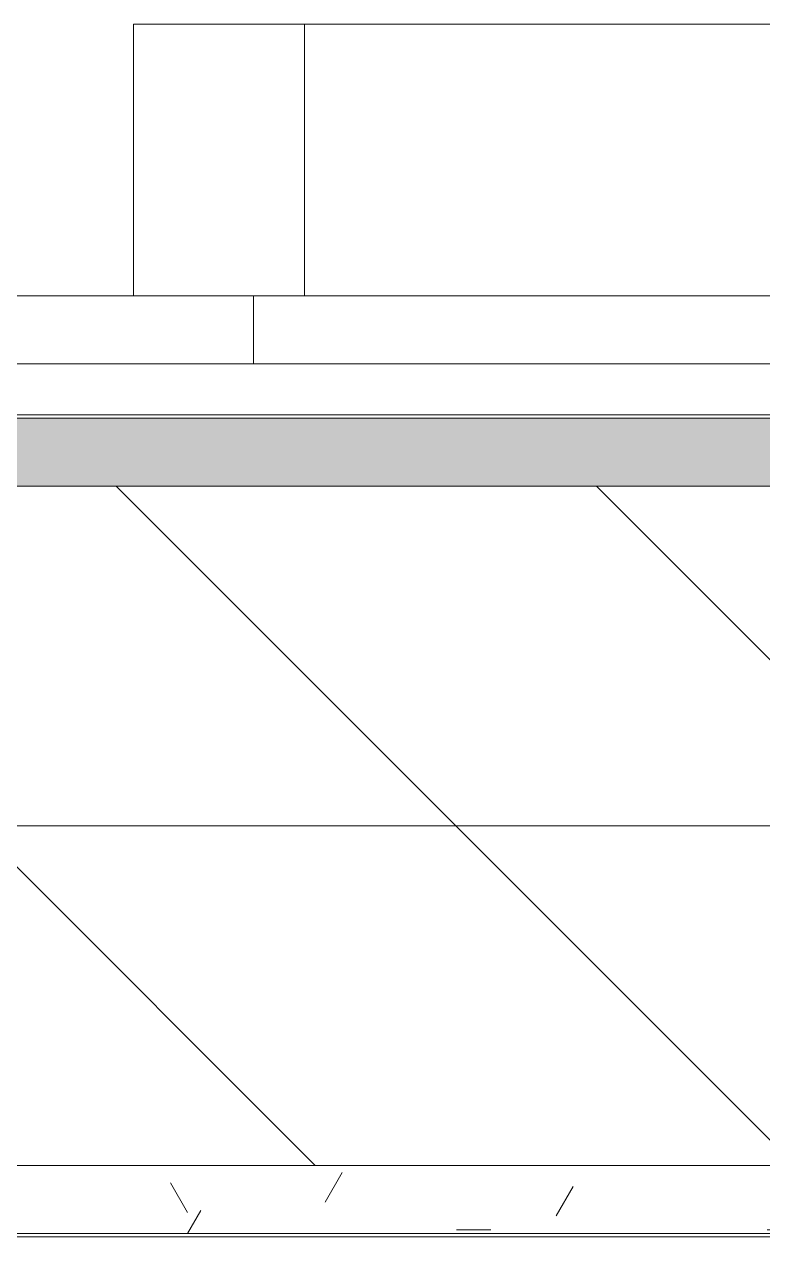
# Model space of a CAD drawing. Header units: millimetres. Extents: x -4185 to 186529, y -8553 to 29097.
# Drawn here: x 10175 to 10392.5, y 7679 to 8036 of the extents above; entities that cross this region are included whole.
import ezdxf

# ---------------------------------------------------------------- set-up
doc = ezdxf.new("R2010")
doc.units = ezdxf.units.MM
doc.linetypes.add('Осевая', pattern=[3175, 635, -476.25, 1587.5, -476.25])
for name, color, linetype, lineweight in [('A-WALL', 7, 'Continuous', 9), ('I-WALL', 7, 'Continuous', 9), ('Оси-2', 7, 'Осевая', 9)]:
    doc.layers.add(name, color=color, linetype=linetype, lineweight=lineweight)
for name, color, linetype, lineweight, true_color in [('A-WALL-1', 7, 'Continuous', 9, 0x3c3c3c), ('A-WALL-FNSH-1', 7, 'Continuous', 9, 0x3c3c3c), ('I-FURN-1', 7, 'Continuous', 9, 0xf0f0f0)]:
    doc.layers.add(name, color=color, linetype=linetype, lineweight=lineweight, true_color=true_color)
pattern_1 = [(0, (0, 0), (121.92, 30.48), [10.058, -81.382, 10.058, -81.382, -487.68]), (0, (0, 0), (121.92, 30.48), [-182.88, 10.058, -172.822, 10.058, -81.382, -213.36]), (0, (0, 0), (121.92, 30.48), [-457.2, 10.058, -50.902, 10.058, -142.342]), (120, (45.72, 15.24), (-87.356454, 90.34582), [10.058, -81.382, 10.058, -81.382, -487.68]), (120, (45.72, 15.24), (-87.356454, 90.34582), [-182.88, 10.058, -172.822, 10.058, -81.382, -213.36]), (120, (45.72, 15.24), (-87.356454, 90.34582), [-457.2, 10.058, -50.902, 10.058, -142.342]), (240, (60.96, 76.2), (-34.563546, -120.82582), [10.058, -81.382, 10.058, -81.382, -487.68]), (240, (60.96, 76.2), (-34.563546, -120.82582), [-182.88, 10.058, -172.822, 10.058, -81.382, -213.36]), (240, (60.96, 76.2), (-34.563546, -120.82582), [-457.2, 10.058, -50.902, 10.058, -142.342])]

# ---------------------------------------------------------------- blocks, each defined once
blk = doc.blocks.new('Бизиборд лего - бизиборд 1_21б-32328682-План размещения напольных электротехнических лючков и розеток 1 этажа в осях 1-12')
at = {"layer": 'I-FURN-1'}
for p, q in [((315, 100), (-35.37, 100)), ((-35.37, 100), (-35.37, 20)), ((-35.37, 20), (-35.37, 100)), ((-35.37, 100), (315, 100)), ((315, 100), (15, 100)), ((15, 100), (15, 20)), ((15, 20), (15, 100)), ((15, 100), (315, 100)), ((0, 20), (-500, 20)), ((-85, 20), (-50, 20)), ((-50, 20), (-35.35, 20)), ((-48.66, 20), (-50, 20)), ((-50, 20), (-35.35, 20)), ((-35.35, 20), (-50, 20)), ((-50, 20), (-35.35, 20)), ((-48.66, 20), (-50, 20)), ((-50, 20), (-35.35, 20)), ((-35.35, 20), (-50, 20)), ((-50, 20), (-35.35, 20)), ((-35.35, 20), (-50, 20)), ((-50, 20), (-49.66, 20)), ((-35.35, 20), (-50, 20)), ((-50, 20), (-35.35, 20)), ((-35.35, 20), (-50, 20)), ((-50, 20), (-35.35, 20)), ((-35.35, 20), (-50, 20)), ((-50, 20), (-49.66, 20)), ((-35.35, 20), (-50, 20)), ((-50, 20), (-35.35, 20)), ((-42.59, 20), (-50, 20)), ((-50, 20), (-35.35, 20)), ((-35.35, 20), (-50, 20)), ((-50, 20), (-35.35, 20)), ((-48.66, 20), (-50, 20)), ((-50, 20), (-42.59, 20)), ((-35.35, 20), (-50, 20)), ((-50, 20), (-48.66, 20)), ((-35.35, 20), (-50, 20)), ((-50, 20), (-35.35, 20)), ((-48.66, 20), (-50, 20)), ((-50, 20), (-35.35, 20)), ((-35.35, 20), (-50, 20)), ((-50, 20), (-35.35, 20)), ((-35.35, 20), (-50, 20)), ((-50, 20), (-35.35, 20)), ((-35.35, 20), (-50, 20)), ((-50, 20), (-35.35, 20)), ((-35.35, 20), (-50, 20)), ((-50, 20), (-49.66, 20)), ((-37.41, 20), (-50, 20)), ((-50, 20), (-35.35, 20)), ((-40, 20), (-50, 20)), ((-50, 20), (-40, 20)), ((-32.93, 20), (-50, 20)), ((-50, 20), (-32.93, 20)), ((-32.93, 20), (-50, 20)), ((-50, 20), (-37.41, 20)), ((-40, 20), (-50, 20)), ((-50, 20), (-32.93, 20)), ((-32.93, 20), (-50, 20)), ((-50, 20), (-32.93, 20)), ((-32.93, 20), (-50, 20)), ((-50, 20), (-45, 20)), ((-49.66, 20), (-50, 20)), ((-49.66, 20), (-35.35, 20)), ((-49.66, 20), (-42.59, 20)), ((-49.66, 20), (-48.66, 20)), ((-45, 20), (-49.66, 20)), ((-48.66, 20), (-43.4, 20)), ((-35.35, 20), (-48.66, 20)), ((-35.35, 20), (-48.66, 20)), ((-35.35, 20), (-48.66, 20)), ((-48.66, 20), (-35.35, 20)), ((-35.35, 20), (-48.66, 20)), ((-48.66, 20), (-47.07, 20)), ((-47.07, 20), (-45, 20)), ((-45, 20), (-42.59, 20)), ((-45, 20), (-35, 20)), ((-40, 20), (-45, 20)), ((-42.59, 20), (-38.15, 20)), ((-42.59, 20), (-37.41, 20)), ((-35.35, 20), (-42.59, 20)), ((-42.59, 20), (-40, 20)), ((-42.59, 20), (-40, 20)), ((-40, 20), (-37.41, 20)), ((-40, 20), (-37.41, 20)), ((-35.35, 20), (-40, 20)), ((-40, 20), (-32.93, 20)), ((-32.93, 20), (-40, 20)), ((-35, 20), (-40, 20)), ((-37.41, 20), (-35.37, 20)), ((-37.41, 20), (-35.35, 20)), ((-37.41, 20), (-35.35, 20)), ((-37.41, 20), (-35.35, 20)), ((-35.35, 20), (-37.41, 20)), ((-37.41, 20), (-32.93, 20)), ((-35, 20), (-32.93, 20)), ((-35, 20), (-32.93, 20)), ((-32.93, 20), (-35, 20)), ((-35, 20), (-32.93, 20)), ((-32.93, 20), (-35, 20)), ((-35, 20), (-32.93, 20)), ((-32.93, 20), (-35, 20)), ((-35, 20), (-32.93, 20)), ((-32.93, 20), (-35, 20)), ((-35, 20), (-32.93, 20)), ((-32.93, 20), (-35, 20)), ((-35, 20), (-32.93, 20)), ((-32.93, 20), (-35, 20)), ((-35, 20), (-32.93, 20)), ((-32.93, 20), (-35, 20)), ((-35, 20), (-32.93, 20)), ((-32.93, 20), (-35, 20)), ((-35, 20), (-32.93, 20)), ((-32.93, 20), (-35, 20)), ((-35, 20), (-32.93, 20)), ((-32.93, 20), (-35, 20)), ((-35, 20), (-32.93, 20)), ((-32.93, 20), (-35, 20)), ((-35, 20), (-32.93, 20)), ((-32.93, 20), (-35, 20)), ((-35, 20), (-32.93, 20)), ((-32.93, 20), (-35, 20)), ((-35, 20), (-32.93, 20)), ((-32.93, 20), (-35, 20)), ((-35, 20), (-32.93, 20)), ((-32.93, 20), (-35, 20)), ((-35, 20), (-32.93, 20)), ((-32.93, 20), (-35, 20)), ((-35, 20), (-32.93, 20)), ((-32.93, 20), (-35, 20)), ((-35, 20), (-32.93, 20)), ((-32.93, 20), (-35, 20)), ((-35, 20), (-32.93, 20)), ((-32.93, 20), (-35, 20)), ((-35, 20), (-32.93, 20)), ((-32.93, 20), (-35, 20)), ((-35, 20), (-32.93, 20)), ((-32.93, 20), (-35, 20)), ((-35, 20), (-32.93, 20)), ((-30.34, 20), (-35, 20)), ((-35, 20), (-32.93, 20)), ((-32.93, 20), (-35, 20)), ((-32.93, 20), (-32.89, 20)), ((-32.89, 20), (-32.93, 20)), ((-32.93, 20), (-32.89, 20)), ((-32.89, 20), (-32.93, 20)), ((-32.93, 20), (-32.89, 20)), ((-32.89, 20), (-32.93, 20)), ((-32.93, 20), (-32.89, 20)), ((-32.89, 20), (-32.93, 20)), ((-32.93, 20), (-32.89, 20)), ((-32.89, 20), (-32.93, 20)), ((-32.93, 20), (-32.89, 20)), ((-32.89, 20), (-32.93, 20)), ((-32.93, 20), (-32.89, 20)), ((-32.89, 20), (-32.93, 20)), ((-32.93, 20), (-32.89, 20)), ((-32.89, 20), (-32.93, 20)), ((-32.93, 20), (-32.89, 20)), ((-32.89, 20), (-32.93, 20)), ((-32.93, 20), (-32.89, 20)), ((-32.89, 20), (-32.93, 20)), ((-32.93, 20), (-32.89, 20)), ((-32.89, 20), (-32.93, 20)), ((-32.93, 20), (-32.89, 20)), ((-32.89, 20), (-32.93, 20)), ((-32.93, 20), (-32.89, 20)), ((-32.89, 20), (-32.93, 20)), ((-32.93, 20), (-32.89, 20)), ((-32.89, 20), (-32.93, 20)), ((-32.93, 20), (-32.89, 20)), ((-32.89, 20), (-32.93, 20)), ((-32.93, 20), (-32.89, 20)), ((-32.89, 20), (-32.93, 20)), ((-32.93, 20), (-32.89, 20)), ((-32.89, 20), (-32.93, 20)), ((-32.93, 20), (-32.89, 20)), ((-32.89, 20), (-32.93, 20)), ((-32.93, 20), (-32.89, 20)), ((-32.89, 20), (-32.93, 20)), ((-32.93, 20), (-32.89, 20)), ((-32.89, 20), (-32.93, 20)), ((-32.93, 20), (-32.89, 20)), ((-32.89, 20), (-32.93, 20)), ((-32.93, 20), (-32.89, 20)), ((-32.89, 20), (-32.93, 20)), ((-32.93, 20), (-32.89, 20)), ((-32.89, 20), (-32.93, 20)), ((-32.93, 20), (-32.89, 20)), ((-32.89, 20), (-32.93, 20)), ((-32.93, 20), (-32.89, 20)), ((-32.89, 20), (-32.93, 20)), ((-32.93, 20), (-32.89, 20)), ((-32.89, 20), (-32.93, 20)), ((-32.93, 20), (-30.34, 20)), ((-32.89, 20), (-31.34, 20)), ((-32.89, 20), (-30, 20)), ((-30, 20), (-32.89, 20)), ((-32.89, 20), (-30, 20)), ((-30, 20), (-32.89, 20)), ((-32.89, 20), (-30, 20)), ((-30, 20), (-32.89, 20)), ((-32.89, 20), (-30, 20)), ((-30, 20), (-32.89, 20)), ((-32.89, 20), (-30, 20)), ((-30, 20), (-32.89, 20)), ((-32.89, 20), (-30, 20)), ((-30, 20), (-32.89, 20)), ((-32.89, 20), (-30, 20)), ((-31.34, 20), (-32.89, 20)), ((-32.89, 20), (-30, 20)), ((-30, 20), (-32.89, 20)), ((-32.89, 20), (-30, 20)), ((-30, 20), (-32.89, 20)), ((-32.89, 20), (-30, 20)), ((-30, 20), (-32.89, 20)), ((-32.89, 20), (-30, 20)), ((-30, 20), (-32.89, 20)), ((-32.89, 20), (-30, 20)), ((-30, 20), (-32.89, 20)), ((-32.89, 20), (-30, 20)), ((-30, 20), (-32.89, 20)), ((-32.89, 20), (-30, 20)), ((-30.34, 20), (-32.89, 20)), ((-32.89, 20), (-30, 20)), ((-30, 20), (-32.89, 20)), ((-32.89, 20), (-30, 20)), ((-30, 20), (-32.89, 20)), ((-32.89, 20), (-30, 20)), ((-30, 20), (-32.89, 20)), ((-32.89, 20), (-30, 20)), ((-30, 20), (-32.89, 20)), ((-32.89, 20), (-30, 20)), ((-30, 20), (-32.89, 20)), ((-32.89, 20), (-31.34, 20)), ((-31.34, 20), (-32.89, 20)), ((-32.89, 20), (-30, 20)), ((-30, 20), (-32.89, 20)), ((-32.89, 20), (-30, 20)), ((-30, 20), (-32.89, 20)), ((-32.89, 20), (-30, 20)), ((-30, 20), (-32.89, 20)), ((-32.89, 20), (-31.34, 20)), ((-31.34, 20), (-32.89, 20)), ((-32.89, 20), (-30, 20)), ((-30, 20), (-32.89, 20)), ((-32.89, 20), (-30, 20)), ((-30, 20), (-32.89, 20)), ((-32.89, 20), (-31.34, 20)), ((-31.34, 20), (-32.89, 20)), ((-30, 20), (-31.34, 20)), ((-31.34, 20), (-30.34, 20)), ((-30.34, 20), (-31.34, 20)), ((-31.34, 20), (-30.34, 20)), ((-30.34, 20), (-31.34, 20)), ((-30, 20), (-30.34, 20)), ((-30.34, 20), (-30, 20)), ((-30, 20), (-30.34, 20)), ((-30.34, 20), (-30, 20)), ((-30, 20), (-30.34, 20)), ((-30.34, 20), (-30, 20)), ((-30, 20), (-30.34, 20)), ((-30, 20), (0, 20)), ((-30, 20), (30, 20)), ((30, 20), (-30, 20)), ((0, 0), (0, 20)), ((0, 20), (0, 0)), ((500, 20), (0, 20)), ((0, 20), (0, 0)), ((0, 0), (0, 20)), ((0, 20), (15, 20)), ((15, 20), (30, 20)), ((30, 20), (15, 20)), ((15, 20), (30, 20)), ((30, 20), (30.34, 20)), ((30.34, 20), (30, 20)), ((30, 20), (30.34, 20)), ((50, 20), (30, 20)), ((30, 20), (50, 20)), ((49.66, 20), (30, 20)), ((30, 20), (35, 20)), ((32.93, 20), (30, 20)), ((30, 20), (50, 20)), ((31.34, 20), (30, 20)), ((30, 20), (30.34, 20)), ((42.59, 20), (30, 20)), ((30, 20), (50, 20)), ((50, 20), (30, 20)), ((30, 20), (48.66, 20)), ((50, 20), (30, 20)), ((30, 20), (50, 20)), ((37.41, 20), (30, 20)), ((30, 20), (50, 20)), ((50, 20), (30, 20)), ((30, 20), (35, 20)), ((50, 20), (30, 20)), ((30, 20), (48.66, 20)), ((31.34, 20), (30, 20)), ((30, 20), (50, 20)), ((45, 20), (30, 20)), ((30, 20), (50, 20)), ((50, 20), (30, 20)), ((30, 20), (50, 20)), ((50, 20), (30, 20)), ((30, 20), (45, 20)), ((47.07, 20), (30, 20)), ((30, 20), (50, 20)), ((50, 20), (30, 20)), ((30, 20), (50, 20)), ((50, 20), (30, 20)), ((30, 20), (50, 20)), ((50, 20), (30, 20)), ((30, 20), (35, 20)), ((30.34, 20), (30, 20)), ((30, 20), (42.59, 20)), ((37.41, 20), (30, 20)), ((30, 20), (35, 20)), ((37.41, 20), (30, 20)), ((30, 20), (49.66, 20)), ((50, 20), (30, 20)), ((30, 20), (50, 20)), ((31.34, 20), (30, 20)), ((30, 20), (32.93, 20)), ((42.59, 20), (30, 20)), ((30, 20), (50, 20)), ((50, 20), (30, 20)), ((30, 20), (50, 20)), ((50, 20), (30, 20)), ((30.34, 20), (31.34, 20)), ((31.34, 20), (30.34, 20)), ((30.34, 20), (31.34, 20)), ((30.34, 20), (31.34, 20)), ((50, 20), (30.34, 20)), ((31.34, 20), (35, 20)), ((35, 20), (31.34, 20)), ((31.34, 20), (35, 20)), ((35, 20), (31.34, 20)), ((31.34, 20), (35, 20)), ((31.34, 20), (32.93, 20)), ((32.93, 20), (31.34, 20)), ((31.34, 20), (32.93, 20)), ((32.93, 20), (31.34, 20)), ((31.34, 20), (32.93, 20)), ((50, 20), (31.34, 20)), ((32.93, 20), (31.34, 20)), ((32.93, 20), (35, 20)), ((47.07, 20), (32.93, 20)), ((32.93, 20), (35, 20)), ((35, 20), (32.93, 20)), ((35, 20), (32.93, 20)), ((32.93, 20), (35, 20)), ((37.41, 20), (32.93, 20)), ((32.93, 20), (45, 20)), ((35, 20), (37.41, 20)), ((35, 20), (37.41, 20)), ((35, 20), (50, 20)), ((37.41, 20), (35, 20)), ((37.41, 20), (35, 20)), ((35, 20), (37.41, 20)), ((35, 20), (40, 20)), ((35, 20), (37.41, 20)), ((35, 20), (45, 20)), ((35.4, 20), (40, 20)), ((40, 20), (35.4, 20)), ((35.4, 20), (40, 20)), ((40, 20), (35.4, 20)), ((35.4, 20), (40, 20)), ((37.41, 20), (49.66, 20)), ((37.41, 20), (40, 20)), ((40, 20), (37.41, 20)), ((40, 20), (37.41, 20)), ((37.41, 20), (47.07, 20)), ((42.59, 20), (37.41, 20)), ((37.41, 20), (40, 20)), ((50, 20), (37.41, 20)), ((42.59, 20), (37.41, 20)), ((40, 20), (37.41, 20)), ((40, 20), (42.59, 20)), ((42.59, 20), (40, 20)), ((42.59, 20), (40, 20)), ((40, 20), (50, 20)), ((40, 20), (42.59, 20)), ((45, 20), (40, 20)), ((40.66, 20), (48.66, 20)), ((48.66, 20), (40.66, 20)), ((40.66, 20), (48.66, 20)), ((48.66, 20), (40.66, 20)), ((40.66, 20), (48.66, 20)), ((42.59, 20), (50, 20)), ((50, 20), (42.59, 20)), ((45, 20), (42.59, 20)), ((45, 20), (42.59, 20)), ((50, 20), (42.59, 20)), ((42.59, 20), (45, 20)), ((42.59, 20), (45, 20)), ((47.07, 20), (42.59, 20)), ((50, 20), (42.59, 20)), ((48.66, 20), (45, 20)), ((47.07, 20), (45, 20)), ((50, 20), (45, 20)), ((45, 20), (50, 20)), ((45, 20), (47.07, 20)), ((45, 20), (50, 20)), ((45, 20), (48.66, 20)), ((50, 20), (45, 20)), ((45, 20), (47.07, 20)), ((48.66, 20), (47.07, 20)), ((47.07, 20), (50, 20)), ((48.66, 20), (47.07, 20)), ((50, 20), (47.07, 20)), ((47.07, 20), (50, 20)), ((48.66, 20), (47.07, 20)), ((47.07, 20), (49.66, 20)), ((50, 20), (48.66, 20)), ((49.66, 20), (48.66, 20)), ((49.66, 20), (48.66, 20)), ((48.66, 20), (50, 20)), ((48.66, 20), (50, 20)), ((48.66, 20), (49.66, 20)), ((49.66, 20), (48.66, 20)), ((49.66, 20), (50, 20)), ((50, 20), (49.66, 20)), ((50, 20), (49.66, 20)), ((50, 20), (49.66, 20)), ((49.66, 20), (50, 20)), ((50, 20), (49.66, 20)), ((49.66, 20), (50, 20)), ((49.66, 20), (50, 20)), ((50, 20), (90, 20)), ((90, 20), (50, 20)), ((50, 20), (90, 20)), ((90, 20), (50, 20)), ((50, 20), (90, 20)), ((90, 20), (100, 20)), ((97.41, 20), (90, 20)), ((90, 20), (109.66, 20)), ((95, 20), (90, 20)), ((90, 20), (110, 20)), ((110, 20), (90, 20)), ((90, 20), (110, 20)), ((110, 20), (90, 20)), ((90, 20), (91.34, 20)), ((110, 20), (90, 20)), ((90, 20), (110, 20)), ((108.66, 20), (90, 20)), ((90, 20), (110, 20)), ((110, 20), (90, 20)), ((90, 20), (97.41, 20)), ((107.07, 20), (90, 20)), ((90, 20), (110, 20)), ((110, 20), (90, 20)), ((90, 20), (97.41, 20)), ((110, 20), (90, 20)), ((90, 20), (109.66, 20)), ((110, 20), (90, 20)), ((90, 20), (97.41, 20)), ((100, 20), (90, 20)), ((90, 20), (109.66, 20)), ((92.93, 20), (90, 20)), ((90, 20), (110, 20)), ((110, 20), (90, 20)), ((90, 20), (90.34, 20)), ((107.07, 20), (90, 20)), ((90, 20), (90.34, 20)), ((110, 20), (90, 20)), ((90, 20), (110, 20)), ((110, 20), (90, 20)), ((90, 20), (110, 20)), ((110, 20), (90, 20)), ((90, 20), (110, 20)), ((110, 20), (90, 20)), ((90, 20), (110, 20)), ((102.59, 20), (90, 20)), ((90, 20), (90.34, 20)), ((92.93, 20), (90, 20)), ((90, 20), (90.34, 20)), ((97.41, 20), (90, 20)), ((90, 20), (91.34, 20)), ((90.34, 20), (90, 20)), ((90, 20), (92.93, 20)), ((90.34, 20), (90, 20)), ((90, 20), (110, 20)), ((90.34, 20), (90, 20)), ((90, 20), (110, 20)), ((110, 20), (90, 20)), ((90, 20), (110, 20)), ((110, 20), (90, 20)), ((90.34, 20), (91.34, 20)), ((90.34, 20), (110, 20)), ((90.34, 20), (92.93, 20)), ((90.34, 20), (95, 20)), ((95, 20), (90.34, 20)), ((95, 20), (90.34, 20)), ((108.66, 20), (90.34, 20)), ((91.34, 20), (92.93, 20)), ((92.93, 20), (91.34, 20)), ((91.34, 20), (92.93, 20)), ((92.93, 20), (91.34, 20)), ((91.34, 20), (92.93, 20)), ((91.34, 20), (102.59, 20)), ((91.34, 20), (92.93, 20)), ((91.34, 20), (110, 20)), ((110, 20), (92.93, 20)), ((92.93, 20), (105, 20)), ((92.93, 20), (95, 20)), ((110, 20), (92.93, 20)), ((92.93, 20), (100, 20)), ((93.2, 20), (102.59, 20)), ((102.59, 20), (93.2, 20)), ((93.2, 20), (102.59, 20)), ((102.59, 20), (93.2, 20)), ((93.2, 20), (102.59, 20)), ((109.66, 20), (95, 20)), ((95, 20), (97.41, 20)), ((95, 20), (110, 20)), ((102.59, 20), (95, 20)), ((97.41, 20), (95, 20)), ((108.66, 20), (97.41, 20)), ((97.41, 20), (110, 20)), ((97.41, 20), (110, 20)), ((97.41, 20), (100, 20)), ((97.41, 20), (100, 20)), ((102.59, 20), (97.41, 20)), ((100, 20), (97.41, 20)), ((100, 20), (102.59, 20)), ((100, 20), (102.59, 20)), ((102.59, 20), (100, 20)), ((100, 20), (102.59, 20)), ((100, 20), (110, 20)), ((102.59, 20), (100, 20)), ((102.59, 20), (105, 20)), ((102.59, 20), (107.07, 20)), ((102.59, 20), (107.07, 20)), ((107.07, 20), (102.59, 20)), ((108.66, 20), (102.59, 20)), ((102.59, 20), (105, 20)), ((110, 20), (102.59, 20)), ((110, 20), (102.59, 20)), ((110, 20), (102.59, 20)), ((103.7, 20), (108.66, 20)), ((108.66, 20), (103.7, 20)), ((103.7, 20), (108.66, 20)), ((108.66, 20), (103.7, 20)), ((103.7, 20), (108.66, 20)), ((105, 20), (107.07, 20)), ((105, 20), (110, 20)), ((105, 20), (110, 20)), ((107.07, 20), (108.66, 20)), ((107.07, 20), (108.66, 20)), ((110, 20), (107.07, 20)), ((107.07, 20), (108.66, 20)), ((108.66, 20), (107.07, 20)), ((110, 20), (107.07, 20)), ((108.66, 20), (109.66, 20)), ((109.66, 20), (108.66, 20)), ((108.66, 20), (110, 20)), ((109.66, 20), (108.66, 20)), ((108.66, 20), (110, 20)), ((110, 20), (108.66, 20)), ((110, 20), (108.66, 20)), ((110, 20), (108.66, 20)), ((109.66, 20), (110, 20)), ((110, 20), (109.66, 20)), ((109.66, 20), (110, 20)), ((110, 20), (109.66, 20)), ((110, 20), (109.66, 20)), ((109.66, 20), (110, 20)), ((109.66, 20), (110, 20)), ((110, 20), (150, 20)), ((150, 20), (110, 20)), ((110, 20), (150, 20)), ((150, 20), (110, 20)), ((110, 20), (150, 20)), ((-500, 0), (0, 0)), ((-50, 0), (-90, 0)), ((-90, 0), (-50, 0)), ((-50, 0), (-90, 0)), ((-32.93, 0), (-50, 0)), ((-50, 0), (-32.93, 0)), ((-32.93, 0), (-50, 0)), ((-50, 0), (-32.93, 0)), ((-32.93, 0), (-50, 0)), ((-50, 0), (-32.93, 0)), ((-32.93, 0), (-50, 0)), ((-50, 0), (-32.93, 0)), ((-32.93, 0), (-50, 0)), ((-50, 0), (-32.93, 0)), ((-48.66, 0), (-50, 0)), ((-50, 0), (-32.93, 0)), ((-32.93, 0), (-50, 0)), ((-50, 0), (-32.93, 0)), ((-32.93, 0), (-50, 0)), ((-50, 0), (-32.93, 0)), ((-32.93, 0), (-50, 0)), ((-50, 0), (-37.41, 0)), ((-47.07, 0), (-50, 0)), ((-50, 0), (-37.41, 0)), ((-32.93, 0), (-50, 0)), ((-50, 0), (-32.93, 0)), ((-42.59, 0), (-50, 0)), ((-50, 0), (-47.07, 0)), ((-42.59, 0), (-50, 0)), ((-50, 0), (-32.93, 0)), ((-32.93, 0), (-50, 0)), ((-50, 0), (-32.93, 0)), ((-32.93, 0), (-50, 0)), ((-50, 0), (-32.93, 0)), ((-32.93, 0), (-50, 0)), ((-50, 0), (-32.93, 0)), ((-32.93, 0), (-50, 0)), ((-50, 0), (-32.93, 0)), ((-32.93, 0), (-50, 0)), ((-50, 0), (-32.93, 0)), ((-40, 0), (-50, 0)), ((-50, 0), (-49.66, 0)), ((-32.93, 0), (-50, 0)), ((-50, 0), (-32.93, 0)), ((-32.93, 0), (-50, 0)), ((-50, 0), (-32.93, 0)), ((-47.07, 0), (-50, 0)), ((-50, 0), (-49.66, 0)), ((-32.93, 0), (-50, 0)), ((-50, 0), (-40, 0)), ((-32.93, 0), (-50, 0)), ((-50, 0), (-32.93, 0)), ((-32.93, 0), (-50, 0)), ((-50, 0), (-48.66, 0)), ((-32.93, 0), (-50, 0)), ((-50, 0), (-32.93, 0)), ((-30, 0), (-50, 0)), ((-50, 0), (-30, 0)), ((-49.66, 0), (-48.66, 0)), ((-49.66, 0), (-45, 0)), ((-43.4, 0), (-48.66, 0)), ((-48.66, 0), (-43.4, 0)), ((-43.4, 0), (-48.66, 0)), ((-32.93, 0), (-48.66, 0)), ((-48.66, 0), (-47.07, 0)), ((-48.66, 0), (-47.07, 0)), ((-32.93, 0), (-47.07, 0)), ((-47.07, 0), (-40, 0)), ((-47.07, 0), (-45, 0)), ((-37.41, 0), (-47.07, 0)), ((-47.07, 0), (-45, 0)), ((-45, 0), (-40, 0)), ((-45, 0), (-35, 0)), ((-45, 0), (-42.59, 0)), ((-38.15, 0), (-42.59, 0)), ((-42.59, 0), (-38.15, 0)), ((-38.15, 0), (-42.59, 0)), ((-40, 0), (-42.59, 0)), ((-32.93, 0), (-42.59, 0)), ((-42.59, 0), (-40, 0)), ((-32.93, 0), (-40, 0)), ((-40, 0), (-32.93, 0)), ((-35, 0), (-40, 0)), ((-40, 0), (-32.93, 0)), ((-40, 0), (-32.93, 0)), ((-40, 0), (-37.41, 0)), ((-32.93, 0), (-37.41, 0)), ((-37.41, 0), (-32.93, 0)), ((-32.93, 0), (-37.41, 0)), ((-37.41, 0), (-32.93, 0)), ((-37.41, 0), (-32.93, 0)), ((-32.93, 0), (-37.41, 0)), ((-37.41, 0), (-32.93, 0)), ((-32.93, 0), (-35, 0)), ((-35, 0), (-32.93, 0)), ((-32.89, 0), (-32.93, 0)), ((-32.93, 0), (-32.89, 0)), ((-32.89, 0), (-32.93, 0)), ((-32.93, 0), (-32.89, 0)), ((-32.89, 0), (-32.93, 0)), ((-32.93, 0), (-32.89, 0)), ((-32.89, 0), (-32.93, 0)), ((-32.93, 0), (-32.89, 0)), ((-32.89, 0), (-32.93, 0)), ((-32.93, 0), (-32.89, 0)), ((-32.89, 0), (-32.93, 0)), ((-32.93, 0), (-32.89, 0)), ((-32.89, 0), (-32.93, 0)), ((-32.93, 0), (-32.89, 0)), ((-32.89, 0), (-32.93, 0)), ((-32.93, 0), (-32.89, 0)), ((-32.89, 0), (-32.93, 0)), ((-32.93, 0), (-32.89, 0)), ((-32.89, 0), (-32.93, 0)), ((-32.93, 0), (-32.89, 0)), ((-32.89, 0), (-32.93, 0)), ((-32.93, 0), (-32.89, 0)), ((-32.89, 0), (-32.93, 0)), ((-32.93, 0), (-32.89, 0)), ((-32.89, 0), (-32.93, 0)), ((-32.93, 0), (-32.89, 0)), ((-32.89, 0), (-32.93, 0)), ((-32.93, 0), (-32.89, 0)), ((-32.89, 0), (-32.93, 0)), ((-32.93, 0), (-32.89, 0)), ((-32.89, 0), (-32.93, 0)), ((-32.93, 0), (-32.89, 0)), ((-32.89, 0), (-32.93, 0)), ((-32.93, 0), (-32.89, 0)), ((-32.89, 0), (-32.93, 0)), ((-32.93, 0), (-32.89, 0)), ((-32.89, 0), (-32.93, 0)), ((-32.93, 0), (-32.89, 0)), ((-32.89, 0), (-32.93, 0)), ((-32.93, 0), (-32.89, 0)), ((-32.89, 0), (-32.93, 0)), ((-32.93, 0), (-32.89, 0)), ((-32.89, 0), (-32.93, 0)), ((-32.93, 0), (-32.89, 0)), ((-32.89, 0), (-32.93, 0)), ((-32.93, 0), (-32.89, 0)), ((-32.89, 0), (-32.93, 0)), ((-32.93, 0), (-32.89, 0)), ((-32.89, 0), (-32.93, 0)), ((-32.93, 0), (-32.89, 0)), ((-32.89, 0), (-32.93, 0)), ((-32.93, 0), (-32.89, 0)), ((-31.34, 0), (-32.89, 0)), ((-32.89, 0), (-31.34, 0)), ((-31.34, 0), (-32.89, 0)), ((-30, 0), (-32.89, 0)), ((-32.89, 0), (-30, 0)), ((-30, 0), (-32.89, 0)), ((-32.89, 0), (-30, 0)), ((-30, 0), (-32.89, 0)), ((-32.89, 0), (-30, 0)), ((-30, 0), (-32.89, 0)), ((-32.89, 0), (-30, 0)), ((-30, 0), (-32.89, 0)), ((-32.89, 0), (-30, 0)), ((-31.34, 0), (-32.89, 0)), ((-32.89, 0), (-30, 0)), ((-30, 0), (-32.89, 0)), ((-32.89, 0), (-30, 0)), ((-30, 0), (-32.89, 0)), ((-32.89, 0), (-30, 0)), ((-30, 0), (-32.89, 0)), ((-32.89, 0), (-31.34, 0)), ((-30, 0), (-32.89, 0)), ((-32.89, 0), (-30, 0)), ((-30, 0), (-32.89, 0)), ((-32.89, 0), (-30, 0)), ((-30, 0), (-32.89, 0)), ((-32.89, 0), (-30, 0)), ((-30, 0), (-32.89, 0)), ((-32.89, 0), (-30, 0)), ((-30, 0), (-32.89, 0)), ((-32.89, 0), (-30, 0)), ((-30, 0), (-32.89, 0)), ((-32.89, 0), (-30, 0)), ((-30, 0), (-32.89, 0)), ((-32.89, 0), (-30, 0)), ((-30, 0), (-32.89, 0)), ((-32.89, 0), (-30, 0)), ((-31.34, 0), (-32.89, 0)), ((-32.89, 0), (-30, 0)), ((-31.34, 0), (-32.89, 0)), ((-32.89, 0), (-30, 0)), ((-30, 0), (-32.89, 0)), ((-32.89, 0), (-30, 0)), ((-30, 0), (-32.89, 0)), ((-32.89, 0), (-30, 0)), ((-30, 0), (-32.89, 0)), ((-32.89, 0), (-30, 0)), ((-30, 0), (-32.89, 0)), ((-32.89, 0), (-30, 0)), ((-30, 0), (-32.89, 0)), ((-32.89, 0), (-30, 0)), ((-30, 0), (-32.89, 0)), ((-32.89, 0), (-30, 0)), ((-30, 0), (-32.89, 0)), ((-32.89, 0), (-30, 0)), ((-30, 0), (-31.34, 0)), ((-31.34, 0), (-30, 0)), ((-30, 0), (-31.34, 0)), ((-30, 0), (-31.34, 0)), ((30, 0), (-30, 0)), ((-30, 0), (30, 0)), ((0, 0), (-30, 0)), ((0, 0), (500, 0)), ((30, 0), (0, 0)), ((35, 0), (30, 0)), ((30, 0), (37.41, 0)), ((50, 0), (30, 0)), ((30, 0), (50, 0)), ((31.34, 0), (30, 0)), ((30, 0), (50, 0)), ((50, 0), (30, 0)), ((30, 0), (31.34, 0)), ((40, 0), (30, 0)), ((30, 0), (48.66, 0)), ((50, 0), (30, 0)), ((30, 0), (50, 0)), ((30.34, 0), (30, 0)), ((30, 0), (50, 0)), ((50, 0), (30, 0)), ((30, 0), (49.66, 0)), ((47.07, 0), (30, 0)), ((30, 0), (42.59, 0)), ((50, 0), (30, 0)), ((30, 0), (50, 0)), ((50, 0), (30, 0)), ((30, 0), (50, 0)), ((30.34, 0), (30, 0)), ((30, 0), (30.34, 0)), ((30.34, 0), (30, 0)), ((30, 0), (37.41, 0)), ((50, 0), (30, 0)), ((30, 0), (50, 0)), ((50, 0), (30, 0)), ((30, 0), (50, 0)), ((50, 0), (30, 0)), ((30, 0), (50, 0)), ((50, 0), (30, 0)), ((30, 0), (47.07, 0)), ((50, 0), (30, 0)), ((30, 0), (50, 0)), ((50, 0), (30, 0)), ((30, 0), (50, 0)), ((50, 0), (30, 0)), ((30, 0), (50, 0)), ((47.07, 0), (30, 0)), ((30, 0), (50, 0)), ((31.34, 0), (30, 0)), ((30, 0), (30.34, 0)), ((50, 0), (30, 0)), ((30, 0), (35, 0)), ((31.34, 0), (30, 0)), ((30, 0), (50, 0)), ((50, 0), (30, 0)), ((30, 0), (50, 0)), ((50, 0), (30, 0)), ((30, 0), (50, 0)), ((50, 0), (30, 0)), ((30, 0), (50, 0)), ((50, 0), (30.34, 0)), ((50, 0), (30.34, 0)), ((30.34, 0), (50, 0)), ((50, 0), (30.34, 0)), ((30.34, 0), (31.34, 0)), ((32.78, 0), (31.34, 0)), ((31.34, 0), (32.78, 0)), ((32.78, 0), (31.34, 0)), ((40, 0), (31.34, 0)), ((31.34, 0), (35, 0)), ((32.93, 0), (31.34, 0)), ((31.34, 0), (32.93, 0)), ((40, 0), (31.34, 0)), ((35, 0), (32.93, 0)), ((32.93, 0), (35, 0)), ((35, 0), (32.93, 0)), ((35, 0), (32.93, 0)), ((32.93, 0), (50, 0)), ((50, 0), (35, 0)), ((35, 0), (50, 0)), ((37.41, 0), (35, 0)), ((35, 0), (37.41, 0)), ((40, 0), (35.4, 0)), ((35.4, 0), (40, 0)), ((40, 0), (35.4, 0)), ((37.41, 0), (49.66, 0)), ((37.41, 0), (48.66, 0)), ((40, 0), (37.41, 0)), ((37.41, 0), (45, 0)), ((48.66, 0), (40, 0)), ((45, 0), (40, 0)), ((42.59, 0), (40, 0)), ((42.59, 0), (40, 0)), ((48.66, 0), (40.66, 0)), ((40.66, 0), (48.66, 0)), ((48.66, 0), (40.66, 0)), ((42.59, 0), (47.07, 0)), ((45, 0), (42.59, 0)), ((45, 0), (42.59, 0)), ((50, 0), (45, 0)), ((47.07, 0), (45, 0)), ((45, 0), (47.07, 0)), ((47.07, 0), (45, 0)), ((48.66, 0), (47.07, 0)), ((47.07, 0), (49.66, 0)), ((47.07, 0), (48.66, 0)), ((48.66, 0), (47.07, 0)), ((48.66, 0), (47.07, 0)), ((47.07, 0), (48.66, 0)), ((48.66, 0), (47.07, 0)), ((50, 0), (48.66, 0)), ((48.66, 0), (50, 0)), ((49.66, 0), (48.66, 0)), ((48.66, 0), (49.66, 0)), ((48.66, 0), (49.66, 0)), ((49.66, 0), (48.66, 0)), ((49.66, 0), (48.66, 0)), ((48.66, 0), (49.66, 0)), ((50, 0), (48.66, 0)), ((49.66, 0), (50, 0)), ((49.66, 0), (50, 0)), ((50, 0), (49.66, 0)), ((49.66, 0), (50, 0)), ((49.66, 0), (50, 0)), ((49.66, 0), (50, 0)), ((50, 0), (49.66, 0)), ((50, 0), (49.66, 0)), ((49.66, 0), (50, 0)), ((90, 0), (50, 0)), ((50, 0), (90, 0)), ((90, 0), (50, 0)), ((102.59, 0), (90, 0)), ((90, 0), (110, 0)), ((90.34, 0), (90, 0)), ((90, 0), (91.34, 0)), ((110, 0), (90, 0)), ((90, 0), (90.34, 0)), ((110, 0), (90, 0)), ((90, 0), (92.93, 0)), ((95, 0), (90, 0)), ((90, 0), (110, 0)), ((110, 0), (90, 0)), ((90, 0), (110, 0)), ((110, 0), (90, 0)), ((90, 0), (110, 0)), ((110, 0), (90, 0)), ((90, 0), (110, 0)), ((107.07, 0), (90, 0)), ((90, 0), (110, 0)), ((110, 0), (90, 0)), ((90, 0), (110, 0)), ((95, 0), (90, 0)), ((90, 0), (110, 0)), ((110, 0), (90, 0)), ((90, 0), (110, 0)), ((90.34, 0), (90, 0)), ((90, 0), (102.59, 0)), ((110, 0), (90, 0)), ((90, 0), (110, 0)), ((110, 0), (90, 0)), ((90, 0), (110, 0)), ((110, 0), (90, 0)), ((90, 0), (110, 0)), ((105, 0), (90, 0)), ((90, 0), (109.66, 0)), ((91.34, 0), (90, 0)), ((90, 0), (90.34, 0)), ((97.41, 0), (90, 0)), ((90, 0), (109.66, 0)), ((110, 0), (90, 0)), ((90, 0), (110, 0)), ((110, 0), (90, 0)), ((90, 0), (110, 0)), ((92.93, 0), (90, 0)), ((90, 0), (110, 0)), ((110, 0), (90, 0)), ((90, 0), (91.34, 0)), ((97.41, 0), (90, 0)), ((90, 0), (110, 0)), ((110, 0), (90, 0)), ((90, 0), (110, 0)), ((110, 0), (90, 0)), ((90, 0), (110, 0)), ((110, 0), (90, 0)), ((90, 0), (110, 0)), ((91.34, 0), (90.34, 0)), ((90.34, 0), (92.93, 0)), ((95, 0), (90.34, 0)), ((90.34, 0), (110, 0)), ((92.93, 0), (91.34, 0)), ((91.34, 0), (92.93, 0)), ((92.93, 0), (91.34, 0)), ((108.66, 0), (91.34, 0)), ((91.34, 0), (92.93, 0)), ((92.93, 0), (91.34, 0)), ((91.34, 0), (95, 0)), ((92.93, 0), (97.41, 0)), ((92.93, 0), (110, 0)), ((92.93, 0), (97.41, 0)), ((107.07, 0), (92.93, 0)), ((110, 0), (92.93, 0)), ((97.41, 0), (93.2, 0)), ((93.2, 0), (97.41, 0)), ((97.41, 0), (93.2, 0)), ((110, 0), (95, 0)), ((110, 0), (95, 0)), ((110, 0), (95, 0)), ((95, 0), (110, 0)), ((97.41, 0), (110, 0)), ((97.41, 0), (100, 0)), ((110, 0), (97.41, 0)), ((108.66, 0), (97.41, 0)), ((102.59, 0), (98.45, 0)), ((98.45, 0), (102.59, 0)), ((102.59, 0), (98.45, 0)), ((100, 0), (102.59, 0)), ((110, 0), (102.59, 0)), ((102.59, 0), (105, 0)), ((102.59, 0), (110, 0)), ((108.66, 0), (103.7, 0)), ((103.7, 0), (108.66, 0)), ((108.66, 0), (103.7, 0)), ((105, 0), (107.07, 0)), ((110, 0), (105, 0)), ((107.07, 0), (108.66, 0)), ((108.66, 0), (107.07, 0)), ((110, 0), (107.07, 0)), ((110, 0), (108.66, 0)), ((108.66, 0), (109.66, 0)), ((109.66, 0), (108.66, 0)), ((110, 0), (108.66, 0)), ((109.66, 0), (110, 0)), ((110, 0), (109.66, 0)), ((109.66, 0), (110, 0)), ((109.66, 0), (110, 0)), ((150, 0), (110, 0)), ((110, 0), (150, 0)), ((150, 0), (110, 0))]:
    blk.add_line(p, q, dxfattribs=at)

msp = doc.modelspace()

# ---------------------------------------------------------------- hatches: boundary and pattern name
at = {"layer": 'I-WALL'}
h = msp.add_hatch(dxfattribs=at)
h.set_pattern_fill('FP_84', color=256, style=0, pattern_type=2)
h.set_pattern_definition(pattern_1)
h.paths.add_polyline_path([(12760, 7900), (12760, 7920), (7660, 7920), (7660, 7900), (12363.68, 7900)])
h = msp.add_hatch(dxfattribs=at)
h.set_pattern_fill('FP_18', color=256, style=0, pattern_type=2)
h.set_pattern_definition([(135, (0, 0), (-70.7107, -70.7107), [])])
h.paths.add_polyline_path([(8260, 7700), (12160, 7700), (12160, 7900), (8260, 7900)])
h = msp.add_hatch(dxfattribs=at)
h.set_pattern_fill('FP_84', color=256, style=0, pattern_type=2)
h.set_pattern_definition(pattern_1)
h.paths.add_polyline_path([(11459, 7680), (11480, 7680), (11480, 7700), (8740, 7700), (8740, 7680), (11402, 7680)])

# ---------------------------------------------------------------- linework, layer by layer
at = {"layer": 'A-WALL'}
msp.add_line((11460, 7680), (8760, 7680), dxfattribs=at)
at = {"layer": 'A-WALL-1'}
for p, q in [((12160, 7900), (8260, 7900)), ((12160, 7700), (8260, 7700))]:
    msp.add_line(p, q, dxfattribs=at)
at = {"layer": 'A-WALL-FNSH-1'}
for p, q in [((12825, 7921), (7660, 7921)), ((7660, 7920), (12825, 7920)), ((8761, 7679), (11459, 7679))]:
    msp.add_line(p, q, dxfattribs=at)
at = {"layer": 'Оси-2'}
msp.add_line((-885.17, 7800), (36057, 7800), dxfattribs=at)

# ---------------------------------------------------------------- block references
at = {"layer": 'I-FURN-1'}
msp.add_blockref('Бизиборд лего - бизиборд 1_21б-32328682-План размещения напольных электротехнических лючков и розеток 1 этажа в осях 1-12', (10242.5, 7936), dxfattribs=at)

doc.saveas('drawing.dxf')
